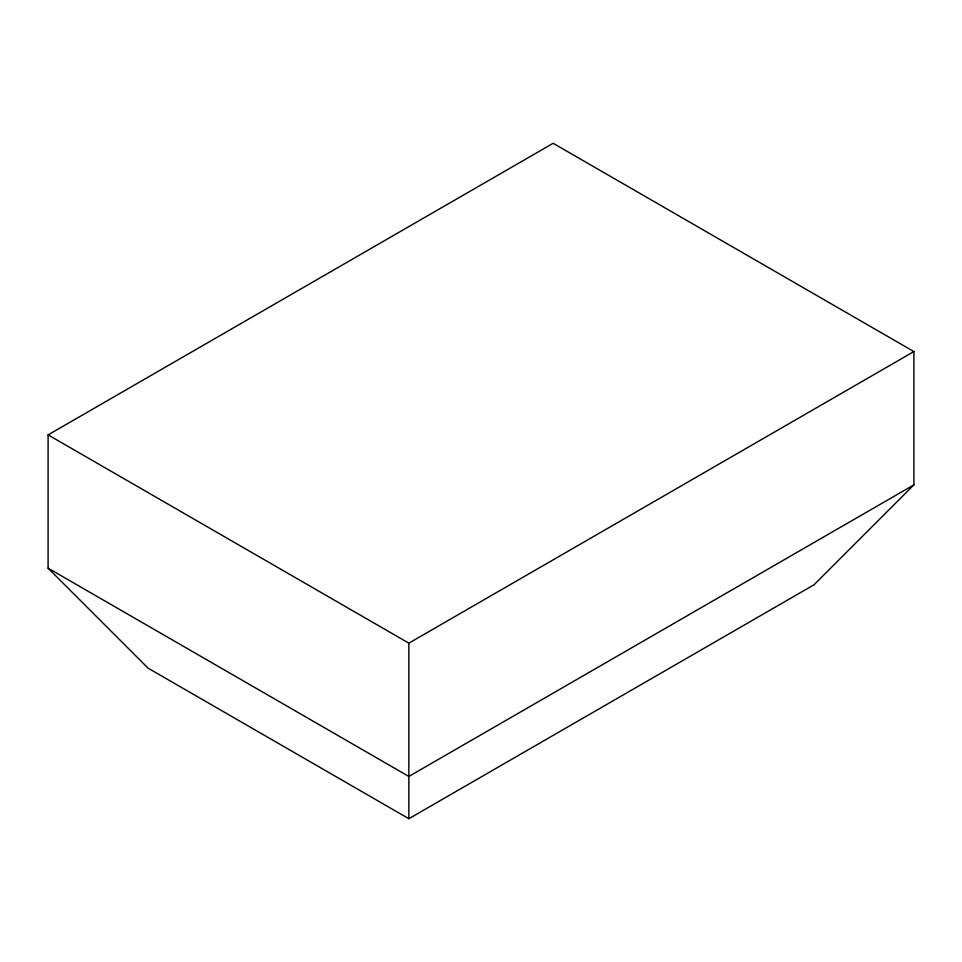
<?xml version="1.0" encoding="UTF-8"?>
<svg xmlns="http://www.w3.org/2000/svg" width="962" height="962" viewBox="0 0 962 962"><rect width="100%" height="100%" fill="white"/><g stroke="black" fill="none" stroke-linecap="round" stroke-linejoin="round"><path stroke-width="1.44" d="M913.9 484.872L813.924 584.836L408.85 818.71L148.076 668.157L48.1 568.181L48.1 434.884L553.15 143.29L913.9 351.563L913.9 484.872L408.85 776.454L48.1 568.181M48.1 434.884L408.85 643.157L913.9 351.563M408.85 643.157L408.85 818.71"/></g></svg>
